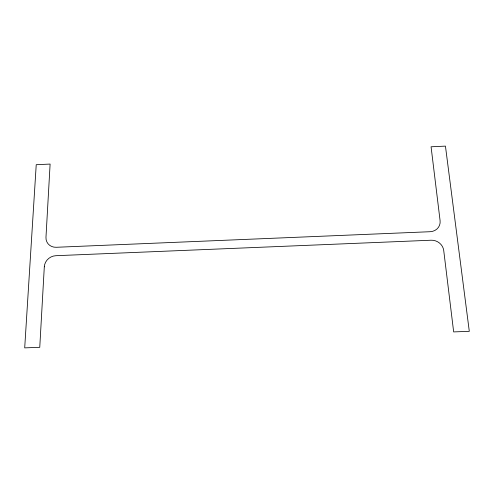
<?xml version="1.0" encoding="UTF-8"?>
<svg xmlns="http://www.w3.org/2000/svg" width="494" height="494" viewBox="0 0 494 494"><rect width="100%" height="100%" fill="white"/><g stroke="black" fill="none" stroke-linecap="round" stroke-linejoin="round"><path stroke-width="0.74" d="M44.306 266.785L39.761 347.313L24.7 347.875L36.229 164.7L50.11 164.07L45.973 237.293A11.164 10.078 -32.9 0 0 56.267 247.284L430.113 231.711A11.399 10.368 21.2 0 0 440.092 220.688L431.071 146.78L445.446 146.125L469.3 331.332L453.659 331.912L443.723 250.489A11.59 10.609 24.9 0 0 431.108 240.22L55.828 255.707A11.35 10.306 -36.4 0 0 44.306 266.785"/></g></svg>
